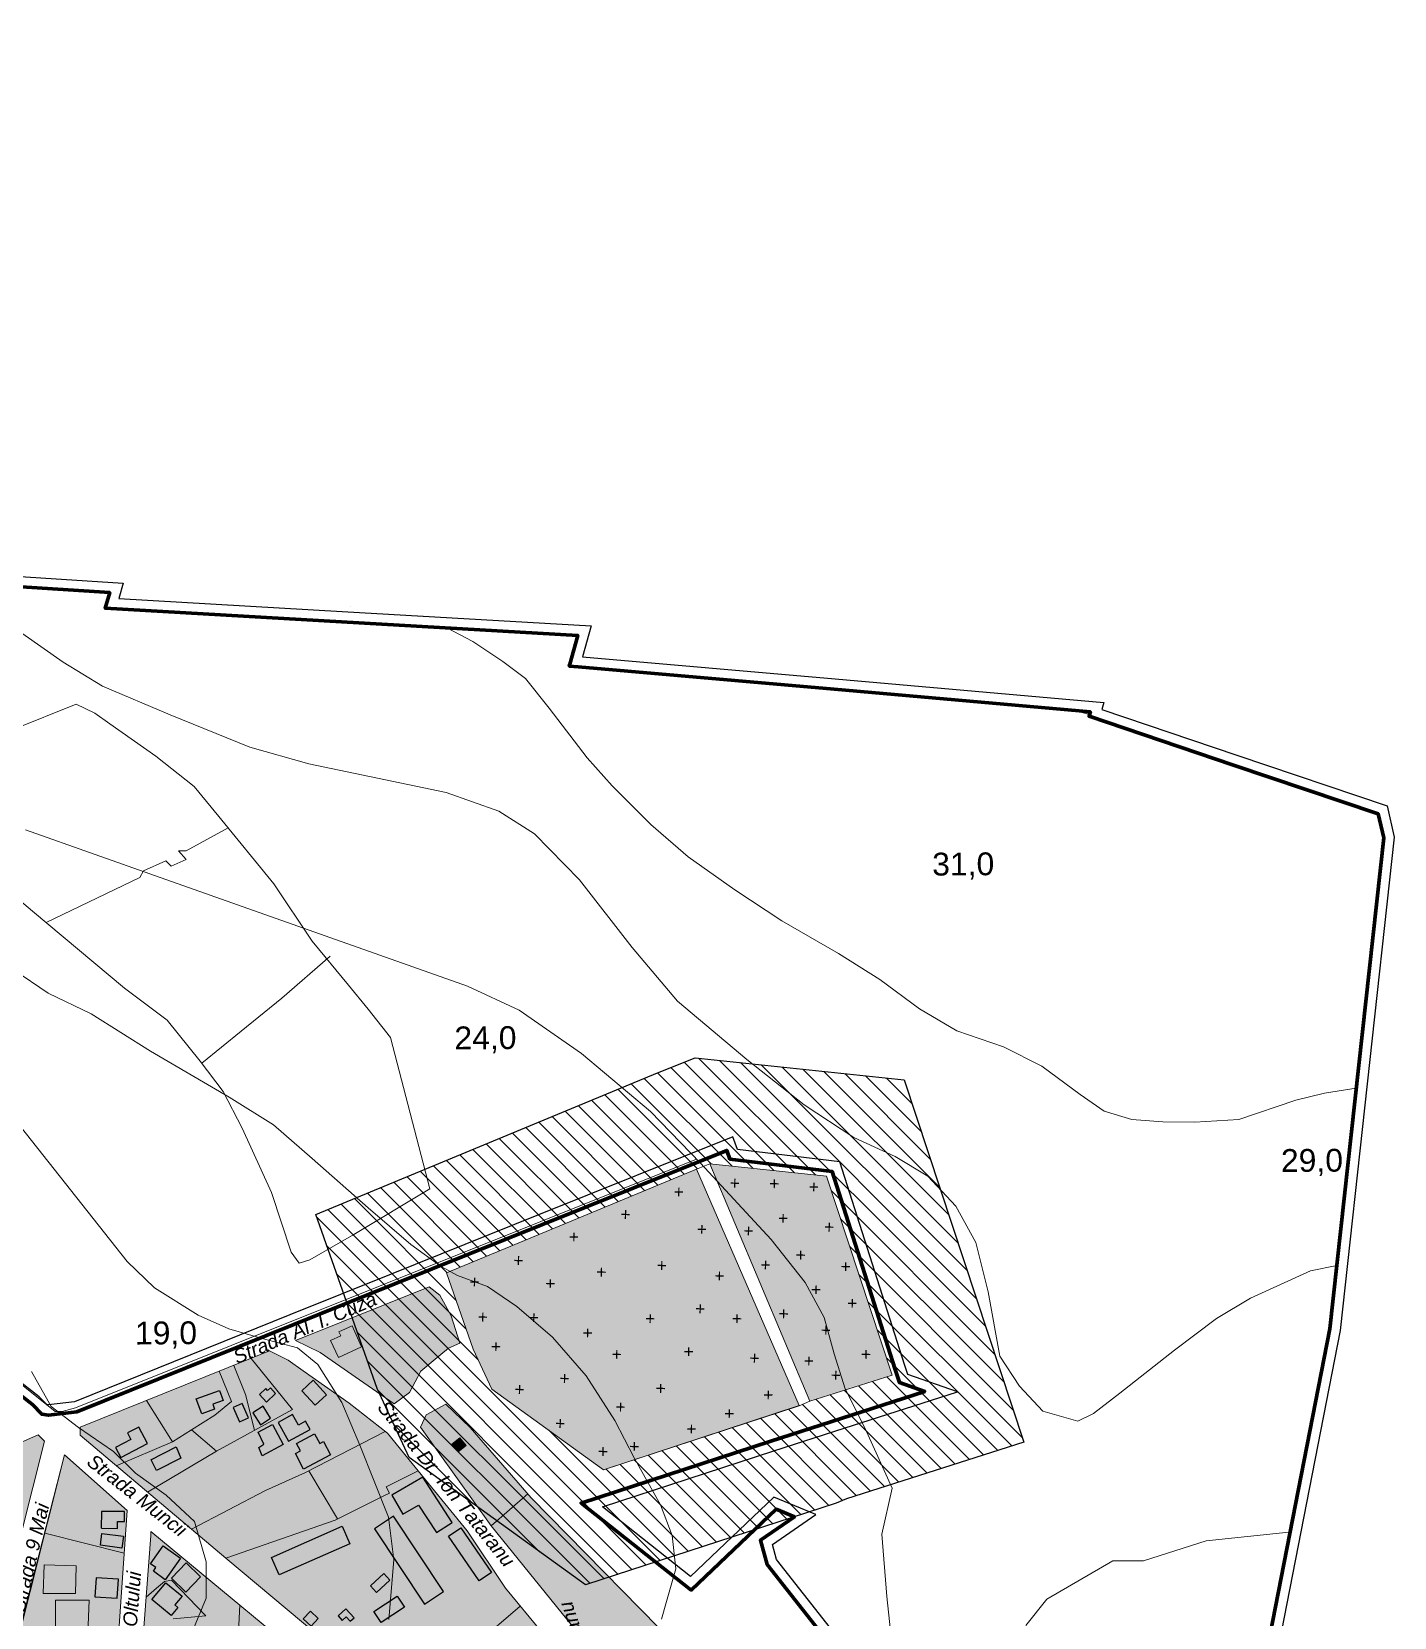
# Model space of a CAD drawing. Header units: metres. Extents: x 783184 to 1587399, y 282652 to 580595.
# Drawn here: x 788260 to 788916, y 291126 to 291889 of the extents above; entities that cross this region are included whole.
import ezdxf

# ---------------------------------------------------------------- set-up
doc = ezdxf.new("R2010")
doc.units = ezdxf.units.M
doc.header["$LTSCALE"] = 0.5
for name, color, linetype in [('cimitire', 42, 'CONTINUOUS'), ('cladiri', 18, 'CONTINUOUS'), ('curbe  de nivelI', 7, 'CONTINUOUS'), ('denumire strazi', 3, 'CONTINUOUS'), ('Legenda', 7, 'CONTINUOUS'), ('Limita intravilan existent', 1, 'CONTINUOUS'), ('Limita intravilan propus', 5, 'CONTINUOUS'), ('locuinte si functiuni complementare', 51, 'CONTINUOUS'), ('strazi', 7, 'CONTINUOUS'), ('zona unitati industriale depozite', 15, 'CONTINUOUS')]:
    doc.layers.add(name, color=color, linetype=linetype)
for name, color, linetype, lineweight in [('cote de nivel', 1, 'CONTINUOUS', 211), ('limita UAT', 92, 'CONTINUOUS', 0), ('Limite proprietati', 7, 'CONTINUOUS', 5)]:
    doc.layers.add(name, color=color, linetype=linetype, lineweight=lineweight)
doc.styles.add('arial', font='arial.ttf')
doc.styles.add('ARIAL_ITALIC', font='ariali.ttf')
doc.styles.get("Standard").update_dxf_attribs({"font": 'arial.ttf'})

msp = doc.modelspace()

# ---------------------------------------------------------------- hatches: boundary and pattern name
at = {"layer": 'cimitire', "linetype": 'ByBlock', "lineweight": 5, "true_color": 0xebb000}
h = msp.add_hatch(color=40, dxfattribs=at)
h.paths.add_polyline_path([(788579.76746, 291341.59751), (788459.295, 291291.62904), (788472.22472, 291254.79256), (788481.1345, 291235.63053), (788534.98061, 291196.72584), (788629.11454, 291227.69476)])
h.paths.add_polyline_path([(788642.34943, 291338.19558), (788586.13989, 291344.16048), (788634.34104, 291229.74935), (788673.98044, 291242.36538)])
at = {"layer": 'cladiri', "linetype": 'ByBlock', "lineweight": 5}
for points in [[(788413.81137, 291266.13498), (788407.4756, 291263.2435), (788408.36412, 291261.29658), (788403.49643, 291259.0751), (788407.24293, 291250.86579), (788418.4464, 291255.97874)], [(788340.83826, 291145.19513), (788333.89915, 291151.90573), (788326.83458, 291144.60059), (788333.77368, 291137.88999)]]:
    msp.add_hatch(color=256, dxfattribs=at).paths.add_polyline_path(points)
at = {"layer": 'cladiri', "lineweight": 30}
h = msp.add_hatch(color=0, dxfattribs=at)
h.paths.add_polyline_path([(788315.25257, 291209.44834), (788311.06541, 291217.36507), (788305.694, 291214.52413), (788307.32809, 291211.43454), (788299.91992, 291207.51636), (788302.47299, 291202.68922)])
h.paths.add_polyline_path([(788331.41206, 291202.34028), (788329.12219, 291207.81077), (788316.99152, 291201.65196), (788319.63562, 291196.40537)])
h.paths.add_polyline_path([(788338.81157, 291230.9327), (788341.43076, 291223.72298), (788347.64384, 291225.98011), (788346.7894, 291228.33208), (788351.73838, 291230.12998), (788349.97363, 291234.98771)])
h.paths.add_polyline_path([(788359.65285, 291219.81381), (788363.9358, 291221.74061), (788360.83059, 291228.643), (788356.54763, 291226.71621)])
h.paths.add_polyline_path([(788370.97879, 291227.3726), (788366.03703, 291224.2556), (788369.67623, 291218.48592), (788374.61799, 291221.60293)])
h.paths.add_polyline_path([(788373.13239, 291235.01611), (788372.35648, 291235.85966), (788369.21844, 291232.97327), (788372.54001, 291229.36211), (788377.02536, 291233.48778), (788374.4797, 291236.25538)])
h.paths.add_polyline_path([(788388.0136, 291218.25301), (788385.20577, 291223.35975), (788378.28331, 291219.5536), (788383.26296, 291210.49684), (788393.61834, 291216.19051), (788391.44652, 291220.14052)])
h.paths.add_polyline_path([(788371.3884, 291209.09368), (788368.96239, 291207.56295), (788370.59227, 291203.43011), (788380.70929, 291208.96611), (788375.44326, 291218.58978), (788368.57935, 291214.83387)])
h.paths.add_polyline_path([(788389.01308, 291205.84692), (788386.54616, 291204.54217), (788390.46288, 291197.13676), (788403.42871, 291203.99438), (788400.04848, 291210.38544), (788398.23207, 291209.42474), (788395.77598, 291214.06852), (788387.09347, 291209.47635)])
h.paths.add_polyline_path([(788412.82417, 291161.19329), (788409.12124, 291169.60075), (788374.95339, 291154.55209), (788378.65632, 291146.14463)])
h.paths.add_polyline_path([(788448.64894, 291131.988), (788457.90802, 291138.11989), (788433.84358, 291174.45691), (788424.5845, 291168.32502)])
h.paths.add_polyline_path([(788445.8708, 291179.80096), (788454.43966, 291166.52919), (788462.04414, 291171.439), (788447.95334, 291193.26335), (788432.99068, 291184.54527), (788438.31878, 291175.40074)])
h.paths.add_polyline_path([(788475.04425, 291143.2446), (788480.98167, 291147.30626), (788466.21744, 291168.88891), (788460.28002, 291164.82725)])
at = {"layer": 'cladiri', "linetype": 'ByBlock', "lineweight": 20}
for color, points in [(0, [(788395.17044, 291239.92157), (788389.67745, 291234.8805), (788396.08888, 291227.89429), (788401.58188, 291232.93536)]), (256, [(788465.79422, 291212.15073), (788461.91873, 291209.05251), (788464.87699, 291205.35211), (788468.75248, 291208.45033)])]:
    msp.add_hatch(color=color, dxfattribs=at).paths.add_polyline_path(points)
at = {"layer": 'cladiri', "lineweight": 30}
h = msp.add_hatch(color=0, dxfattribs=at)
h.paths.add_polyline_path([(788293.11459, 291176.64469), (788292.98512, 291168.61002), (788300.78787, 291168.48428), (788300.84367, 291171.94737), (788304.25322, 291171.94737), (788304.25322, 291176.64469)])
h.paths.add_polyline_path([(788293.36213, 291166.13508), (788292.61599, 291160.43179), (788303.01204, 291159.07172), (788303.75818, 291164.77501)])
h.paths.add_polyline_path([(788290.53798, 291144.67966), (788290.008, 291135.55519), (788300.75274, 291134.9311), (788301.28272, 291144.05558)])
h.paths.add_polyline_path([(788295.35325, 291049.05767), (788275.92287, 291050.30241), (788275.11346, 291037.66754), (788294.54383, 291036.4228)])
h.paths.add_polyline_path([(788275.12174, 291020.06308), (788262.89448, 291020.06308), (788261.72998, 290980.21749), (788273.66609, 290980.21749)])
h = msp.add_hatch(color=0, dxfattribs=at)
h.paths.add_polyline_path([(788331.27064, 291154.1648), (788322.91934, 291160.12424), (788316.8046, 291151.55531), (788319.39628, 291149.7059), (788318.13116, 291147.93302), (788323.89077, 291143.82299)])
h.paths.add_polyline_path([(788317.38249, 291134.25465), (788326.64345, 291126.60697), (788329.87961, 291130.52579), (788328.47117, 291131.68888), (788331.95973, 291135.91336), (788324.10721, 291142.39795)])
h.paths.add_polyline_path([(788319.25644, 291114.98097), (788329.4257, 291115.4572), (788329.18799, 291120.53321), (788319.01873, 291120.05699)])
h.paths.add_polyline_path([(788320.33213, 291086.74555), (788330.58888, 291086.74555), (788330.58888, 291090.07127), (788334.90752, 291090.07127), (788334.90752, 291100.94729), (788320.33213, 291100.58776)])
h.paths.add_polyline_path([(788324.98354, 291065.00933), (788327.89485, 291065.00933), (788327.89485, 291067.68365), (788334.89075, 291068.03093), (788334.62914, 291073.30098), (788316.5717, 291072.40458), (788316.5717, 291062.54424), (788324.98354, 291062.54424)])
h.paths.add_polyline_path([(788315.52206, 291039.17029), (788324.88026, 291039.17029), (788325.32879, 291049.34798), (788315.87519, 291049.66605)])
h.paths.add_polyline_path([(788323.18166, 291014.68463), (788311.11462, 291015.46871), (788310.45137, 291005.2613), (788322.51841, 291004.47722)])
h.paths.add_polyline_path([(788319.76049, 290985.96628), (788306.11358, 290986.51602), (788305.6215, 290974.30045), (788319.2684, 290973.75071)])
h.paths.add_polyline_path([(788335.61302, 291003.83274), (788328.22718, 291003.83274), (788327.83845, 290988.29865), (788335.61302, 290988.29865)])
h.paths.add_polyline_path([(788345.62277, 290979.34187), (788345.62277, 291006.5512), (788338.82002, 291006.5512), (788338.72275, 290979.34187)])
h.paths.add_polyline_path([(788354.7569, 290979.31968), (788354.56254, 290989.31974), (788346.98332, 290989.17243), (788347.17768, 290979.17237)])
h.paths.add_polyline_path([(788347.87053, 291014.45088), (788347.70531, 291012.09742), (788357.29125, 291011.42446), (788358.13467, 291023.43842), (788337.58083, 291024.88136), (788336.90264, 291015.22086)])
h.paths.add_polyline_path([(788417.68322, 290989.39052), (788425.33396, 290989.45769), (788425.33396, 291002.80853), (788421.08348, 291002.80853), (788421.08348, 290999.10245), (788417.59796, 290999.10245)])
h.paths.add_polyline_path([(788442.49818, 291029.24685), (788438.18843, 291040.91979), (788424.16243, 291035.74128), (788427.17667, 291027.5772), (788422.63786, 291026.60274), (788424.11496, 291019.72275), (788429.95243, 291021.57548), (788428.88859, 291024.92735)])
h.paths.add_polyline_path([(788424.15001, 291063.71313), (788426.48266, 291065.45167), (788422.39827, 291070.93181), (788413.917, 291064.61065), (788422.6852, 291052.84611), (788428.83382, 291057.42873)])
h.paths.add_polyline_path([(788401.08181, 291055.39075), (788409.60907, 291065.5521), (788396.14673, 291076.84951), (788387.19827, 291066.18625)])
h.paths.add_polyline_path([(788440.55138, 291015.7126), (788447.31557, 291017.96515), (788444.43917, 291026.60274), (788431.17543, 291022.18578), (788434.61494, 291011.85724), (788436.72633, 291012.56036), (788437.39597, 291010.54949), (788441.78412, 291012.01079)])
at = {"layer": 'cladiri', "linetype": 'ByBlock', "lineweight": 5}
h = msp.add_hatch(color=256, dxfattribs=at)
h.paths.add_polyline_path([(788281.02527, 291150.51255), (788265.4618, 291151.03799), (788264.99317, 291137.15708), (788280.57438, 291137.15708)])
h.paths.add_polyline_path([(788287.27319, 291133.9585), (788271.05537, 291133.9585), (788271.05537, 291118.60356), (788286.6069, 291117.95604)])
at = {"layer": 'cladiri', "lineweight": 30}
h = msp.add_hatch(color=0, dxfattribs=at)
h.paths.add_polyline_path([(788431.93929, 291143.63148), (788429.1101, 291146.76881), (788422.63846, 291140.93281), (788425.62177, 291137.62457)])
h.paths.add_polyline_path([(788435.60984, 291135.861), (788424.36925, 291128.49812), (788427.85543, 291123.17592), (788439.09602, 291130.5388)])
h.paths.add_polyline_path([(788418.18932, 291114.00056), (788415.59489, 291116.87249), (788411.27631, 291112.9712), (788413.87075, 291110.09927)])
h.paths.add_polyline_path([(788410.86177, 291129.81313), (788407.15848, 291126.42178), (788409.1411, 291124.25679), (788411.01413, 291125.97204), (788412.94712, 291123.86125), (788414.77739, 291125.53735)])
h.paths.add_polyline_path([(788393.74002, 291128.73957), (788390.26721, 291124.9737), (788394.09701, 291121.44194), (788397.56982, 291125.20781)])
at = {"layer": 'Legenda', "lineweight": 25}
h = msp.add_hatch(dxfattribs=at)
h.set_pattern_fill('ANSI31', color=16, scale=2, angle=90, style=0)
h.set_pattern_definition([(135, (-672.337, 0), (-4.49012806, -4.49012806), [])])
h.paths.add_polyline_path([(788679.71521, 291384.51111), (788579.03446, 291395.19525), (788560.86016, 291387.88559), (788396.45333, 291319.69443), (788425.85587, 291235.92722), (788441.28993, 291202.7336), (788526.32552, 291141.29399), (788646.9345, 291180.7146), (788651.90588, 291182.86839), (788737.30115, 291210.04715)])
h.paths.add_polyline_path([(788579.76746, 291341.59751), (788586.13989, 291344.16048), (788642.34943, 291338.19558), (788673.98044, 291242.36538), (788634.34104, 291229.74935), (788629.19104, 291227.51817), (788534.98061, 291196.72584), (788481.1345, 291235.63053), (788472.22472, 291254.79256), (788459.295, 291291.62904)], flags=16)
at = {"layer": 'locuinte si functiuni complementare', "linetype": 'ByBlock', "lineweight": 5}
for color, points in [(256, [(788461.61915, 291270.8961), (788456.17007, 291280.82309), (788450.89244, 291284.87887), (788386.52767, 291259.00236), (788398.47377, 291253.28374), (788417.38533, 291240.15452), (788434.16538, 291228.5051), (788441.42548, 291234.07024), (788446.87456, 291244.31746), (788453.9263, 291250.08151), (788460.35043, 291255.33255), (788465.78613, 291257.76689)]), (256, [(788500.12143, 291183.28312), (788470.64505, 291217.1543), (788459.05356, 291228.42466), (788449.49836, 291223.25908), (788446.83547, 291217.31085), (788480.76128, 291169.79295), (788535.62606, 291102.23158), (788544.56649, 291091.22219), (788552.25875, 291084.91212), (788569.32572, 291070.91186), (788587.79317, 291053.84344), (788597.4374, 291050.49131), (788607.08156, 291050.49131), (788617.8439, 291048.39622), (788626.22696, 291043.50422), (788636.57314, 291033.87021), (788655.0229, 291016.69042), (788662.57052, 291023.95343), (788663.8712, 291026.00484), (788609.9544, 291075.68234), (788585.0483, 291094.46625), (788561.36844, 291120.82662)]), (51, [(788237.83792, 291100.35309), (788265.72635, 291210.59077), (788262.63708, 291213.63005), (788209.00544, 291190.11922), (788180.31572, 291076.24808), (788162.23333, 290995.65279), (788136.84753, 290932.96788), (788138.55753, 290928.26888), (788184.65372, 290904.85845), (788189.20792, 290906.91916)]), (256, [(788420.88247, 291079.2071), (788409.25681, 291090.69386), (788316.92905, 291167.06903), (788316.89215, 291165.20671), (788302.14941, 290970.91337), (788303.21505, 290969.93755), (788310.12269, 290970.30454), (788352.61739, 290976.38358), (788427.42449, 290987.08505), (788459.47542, 290984.09128), (788460.60353, 290986.23261), (788460.60353, 290992.20579), (788458.79859, 291001.44729), (788456.54237, 291009.89987), (788444.66776, 291036.32773), (788436.30763, 291055.60168)])]:
    msp.add_hatch(color=color, dxfattribs=at).paths.add_polyline_path(points)
h = msp.add_hatch(color=256, dxfattribs=at)
h.paths.add_polyline_path([(788314.81059, 291230.17001), (788282.84212, 291217.31775), (788282.84212, 291213.42356), (788300.25779, 291198.733), (788327.30308, 291210.286)])
h.paths.add_polyline_path([(788347.67808, 291223.08695), (788355.73644, 291229.72745), (788349.8889, 291244.27251), (788314.81059, 291230.17001), (788327.30308, 291210.286), (788336.47439, 291216.04804)])
h.paths.add_polyline_path([(788336.47439, 291216.04804), (788327.30308, 291210.286), (788300.25779, 291198.733), (788315.36245, 291185.99184), (788348.56268, 291205.79312)])
h.paths.add_polyline_path([(788362.48227, 291232.99499), (788356.82699, 291247.06183), (788349.8889, 291244.27251), (788355.73644, 291229.72745), (788347.67808, 291223.08695), (788336.47439, 291216.04804), (788348.56268, 291205.79312), (788366.86775, 291215.82018)], flags=17)
h.paths.add_polyline_path([(788385.17283, 291225.84725), (788365.19605, 291250.42643), (788356.82699, 291247.06183), (788362.48227, 291232.99499), (788366.86775, 291215.82018)], flags=16)
h.paths.add_polyline_path([(788429.83687, 291215.19322), (788412.43172, 291228.8259), (788390.21892, 291244.49034), (788383.06752, 291249.5335), (788374.10591, 291254.00845), (788365.19605, 291250.42643), (788385.17283, 291225.84725), (788348.56268, 291205.79312), (788315.36245, 291185.99184), (788336.47376, 291168.18391), (788372.0582, 291186.73694), (788391.47289, 291195.4007)])
h.paths.add_polyline_path([(788393.02972, 291196.20389), (788391.47289, 291195.4007), (788372.0582, 291186.73694), (788336.47376, 291168.18391), (788353.05282, 291154.19905), (788405.71646, 291172.54973), (788406.81429, 291173.09485)])
h.paths.add_polyline_path([(788445.6822, 291196.26589), (788442.81096, 291199.78145), (788430.91073, 291214.35211), (788429.83687, 291215.19322), (788393.02972, 291196.20389), (788406.81429, 291173.09485), (788428.79053, 291184.00709), (788431.83158, 291185.51711), (788430.28951, 291188.6227)])
h = msp.add_hatch(color=256, dxfattribs=at)
h.paths.add_polyline_path([(788247.37554, 291010.44953), (788233.63572, 291042.47863), (788217.25282, 290977.45985), (788239.37993, 290978.71174)])
h.paths.add_polyline_path([(788259.39457, 291058.15834), (788237.73077, 291058.73065), (788233.63572, 291042.47863), (788247.37554, 291010.44953)])
h.paths.add_polyline_path([(788257.69929, 291088.16101), (788245.07035, 291087.85925), (788237.73077, 291058.73065), (788259.38572, 291058.31488)])
h.paths.add_polyline_path([(788273.64405, 291115.06352), (788252.79842, 291116.79334), (788245.07035, 291087.85925), (788275.24482, 291088.58025)])
h.paths.add_polyline_path([(788304.06004, 291156.5695), (788265.88179, 291166.18937), (788252.79842, 291116.79334), (788273.64405, 291115.06352), (788301.12766, 291114.10843)])
h.paths.add_polyline_path([(788305.47872, 291177.11219), (788275.38489, 291203.90423), (788265.88179, 291166.18937), (788304.06004, 291156.5695)])
h = msp.add_hatch(color=256, dxfattribs=at)
h.paths.add_polyline_path([(788478.05008, 291082.59437), (788460.87786, 291102.41202), (788453.49737, 291096.41922), (788434.55791, 291081.04078), (788444.93823, 291067.44737), (788451.52095, 291054.71898), (788486.0873, 291073.319)])
h.paths.add_polyline_path([(788508.1441, 291115.08244), (788505.26544, 291118.55333), (788494.81037, 291131.15938), (788473.17869, 291112.40003), (788460.87786, 291102.41202), (788478.05008, 291082.59437)])
h.paths.add_polyline_path([(788524.90391, 291094.20608), (788514.73849, 291107.13135), (788508.1441, 291115.08244), (788478.05008, 291082.59437), (788486.0873, 291073.319)])
at = {"layer": 'zona unitati industriale depozite', "linetype": 'ByBlock', "lineweight": 5}
msp.add_hatch(color=256, dxfattribs=at).paths.add_polyline_path([(788494.81037, 291131.15938), (788487.69019, 291139.74443), (788469.30043, 291167.3477), (788445.6822, 291196.26589), (788430.28951, 291188.6227), (788431.83158, 291185.51711), (788428.79053, 291184.00709), (788405.71646, 291172.54973), (788353.05282, 291154.19905), (788397.37087, 291117.18168), (788417.83311, 291101.77034), (788433.81932, 291082.008), (788434.55791, 291081.04078), (788453.49737, 291096.41922), (788473.17869, 291112.40003)])

# ---------------------------------------------------------------- linework, layer by layer
at = {"layer": 'cladiri', "linetype": 'ByBlock', "lineweight": 5}
for points in [[(788407.24293, 291250.86579), (788418.4464, 291255.97874), (788413.81137, 291266.13498), (788407.4756, 291263.2435), (788408.36412, 291261.29658), (788403.49643, 291259.0751), (788407.24293, 291250.86579)], [(788326.83458, 291144.60059), (788333.77368, 291137.88999), (788340.83826, 291145.19513), (788333.89915, 291151.90573), (788326.83458, 291144.60059)], [(788265.4618, 291151.03799), (788281.02527, 291150.51255), (788280.57438, 291137.15708), (788264.99317, 291137.15708), (788265.4618, 291151.03799)], [(788271.05537, 291118.60356), (788286.6069, 291117.95604), (788287.27319, 291133.9585), (788271.05537, 291133.9585), (788271.05537, 291118.60356)]]:
    msp.add_lwpolyline(points, dxfattribs=at)
at = {"layer": 'cladiri', "color": 0, "lineweight": 30}
for points in [[(788369.21844, 291232.97327), (788372.54001, 291229.36211), (788377.02536, 291233.48778), (788374.4797, 291236.25538), (788373.13239, 291235.01611), (788372.35648, 291235.85966), (788369.21844, 291232.97327)], [(788338.81157, 291230.9327), (788349.97363, 291234.98771), (788351.73838, 291230.12998), (788346.7894, 291228.33208), (788347.64384, 291225.98011), (788341.43076, 291223.72298), (788338.81157, 291230.9327)], [(788356.54763, 291226.71621), (788359.65285, 291219.81381), (788363.9358, 291221.74061), (788360.83059, 291228.643), (788356.54763, 291226.71621)], [(788366.03703, 291224.2556), (788369.67623, 291218.48592), (788374.61799, 291221.60293), (788370.97879, 291227.3726), (788366.03703, 291224.2556)], [(788378.28331, 291219.5536), (788383.26296, 291210.49684), (788393.61834, 291216.19051), (788391.44652, 291220.14052), (788388.0136, 291218.25301), (788385.20577, 291223.35975), (788378.28331, 291219.5536)], [(788302.47299, 291202.68922), (788315.25257, 291209.44834), (788311.06541, 291217.36507), (788305.694, 291214.52413), (788307.32809, 291211.43454), (788299.91992, 291207.51636), (788302.47299, 291202.68922)], [(788375.47426, 291218.53313), (788380.70929, 291208.96611), (788370.59227, 291203.43011), (788368.96239, 291207.56295), (788371.3884, 291209.09368), (788368.57935, 291214.83387), (788375.44326, 291218.58978)], [(788387.09347, 291209.47635), (788395.77598, 291214.06852), (788398.23207, 291209.42474), (788400.04848, 291210.38544), (788403.42871, 291203.99438), (788390.46288, 291197.13676), (788386.54616, 291204.54217), (788389.01308, 291205.84692), (788387.09347, 291209.47635)], [(788316.97592, 291201.64404), (788329.12219, 291207.81077), (788331.41206, 291202.34028), (788319.63562, 291196.40537), (788316.99551, 291201.64404)], [(788432.99068, 291184.54527), (788438.31878, 291175.40074), (788445.8708, 291179.80096), (788454.43966, 291166.52919), (788462.04414, 291171.439), (788447.95334, 291193.26335), (788432.99068, 291184.54527)], [(788293.11459, 291168.60793), (788300.78787, 291168.48428), (788300.84367, 291171.94737), (788304.25322, 291171.94737), (788304.25322, 291176.64469), (788293.11459, 291176.64469), (788292.98512, 291168.61002)], [(788424.5845, 291168.32502), (788448.64894, 291131.988), (788457.90802, 291138.11989), (788433.84358, 291174.45691), (788424.5845, 291168.32502)], [(788374.95339, 291154.55209), (788409.12124, 291169.60075), (788412.82417, 291161.19329), (788378.65632, 291146.14463), (788374.95339, 291154.55209)], [(788466.21744, 291168.88891), (788480.98167, 291147.30626), (788475.04425, 291143.2446), (788460.28002, 291164.82725), (788466.21744, 291168.88891)], [(788293.36213, 291166.13508), (788303.75818, 291164.77501), (788303.01204, 291159.07172), (788292.61599, 291160.43179), (788293.36213, 291166.13508)], [(788322.91934, 291160.12424), (788331.27064, 291154.1648), (788323.89077, 291143.82299), (788318.13116, 291147.93302), (788319.39628, 291149.7059), (788316.8046, 291151.55531), (788322.91934, 291160.12424)], [(788290.008, 291135.55519), (788300.75274, 291134.9311), (788301.28272, 291144.05558), (788290.53798, 291144.67966), (788290.008, 291135.55519)], [(788422.63846, 291140.93281), (788429.1101, 291146.76881), (788431.93929, 291143.63148), (788425.62177, 291137.62457), (788422.63846, 291140.93281)], [(788317.38249, 291134.25465), (788324.10721, 291142.39795), (788331.95973, 291135.91336), (788328.47117, 291131.68888), (788329.87961, 291130.52579), (788326.64345, 291126.60697), (788317.38249, 291134.25465)], [(788390.26721, 291124.9737), (788394.09701, 291121.44194), (788397.56982, 291125.20781), (788393.74002, 291128.73957), (788390.26721, 291124.9737)], [(788409.1411, 291124.25679), (788411.01413, 291125.97204), (788412.94712, 291123.86125), (788414.77739, 291125.53735), (788410.86177, 291129.81313), (788407.15848, 291126.42178), (788409.1411, 291124.25679)], [(788424.36925, 291128.49812), (788435.60984, 291135.861), (788439.09602, 291130.5388), (788427.85543, 291123.17592), (788424.36925, 291128.49812)]]:
    msp.add_lwpolyline(points, dxfattribs=at)
at = {"layer": 'cladiri', "color": 0, "linetype": 'ByBlock', "lineweight": 20}
msp.add_lwpolyline([(788389.67745, 291234.8805), (788395.17044, 291239.92157), (788401.58188, 291232.93536), (788396.08888, 291227.89429), (788389.67745, 291234.8805)], dxfattribs=at)
at = {"layer": 'cladiri', "linetype": 'ByBlock', "lineweight": 20}
msp.add_lwpolyline([(788461.91873, 291209.05251), (788465.79422, 291212.15073), (788468.75248, 291208.45033), (788464.87699, 291205.35211), (788461.91873, 291209.05251)], dxfattribs=at)
at = {"layer": 'curbe  de nivelI', "color": 21, "lineweight": 5}
for points in [[(788413.16316, 291612.40288), (788413.29293, 291612.38268)], [(788245.58532, 291606.13011), (788274.68374, 291585.6673), (788293.66471, 291574.16978), (788326.16237, 291560.37274), (788364.55617, 291544.77447), (788393.02759, 291536.72618), (788426.10044, 291529.82766), (788459.17329, 291522.92915), (788484.48123, 291514.01858), (788501.73659, 291503.09594), (788523.30586, 291480.96323), (788548.72849, 291448.35681), (788570.58533, 291422.4874), (788603.9458, 291394.31844), (788631.55442, 291372.47316), (788655.51042, 291356.85178), (788675.35414, 291347.65379), (788691.17156, 291338.16831), (788704.68831, 291323.79643), (788714.17877, 291306.26269), (788720.21818, 291282.40536), (788725.74112, 291251.48488), (788735.23157, 291237.11297), (788746.44758, 291225.04059), (788763.41544, 291220.15415), (788770.89278, 291223.89082), (788783.54672, 291233.66373), (788810.00503, 291254.35928), (788830.13631, 291269.59347), (788846.52893, 291279.36638), (788875.44495, 291292.66631), (788888.10057, 291295.1961)], [(788459.4466, 291602.20738), (788472.01356, 291595.68511), (788486.47189, 291586.05129), (788497.40838, 291577.8996), (788508.71556, 291563.63414), (788527.10628, 291539.6618), (788539.15491, 291526.13739), (788557.69129, 291507.61084), (788575.67154, 291492.04851), (788598.10052, 291476.11565), (788620.81379, 291461.20294), (788648.0622, 291445.45535), (788668.08153, 291432.85727), (788687.17398, 291418.77707), (788705.15422, 291408.21695), (788727.58327, 291400.43578), (788746.03294, 291391.10216), (788764.56932, 291377.57778), (788776.06188, 291369.4261), (788789.40808, 291365.53553), (788804.23717, 291364.42393), (788819.8077, 291364.23866), (788840.93917, 291365.53553), (788868.3071, 291374.77132), (788882.20937, 291378.1061), (788897.47554, 291380.49432)], [(788769.04442, 291560.55875), (788761.60477, 291562.47765)], [(788673.15374, 291119.14207), (788671.36131, 291135.77736), (788668.97655, 291165.83855), (788673.88881, 291187.93189), (788660.7895, 291216.98059), (788651.37438, 291235.80085), (788646.05283, 291252.57542), (788641.14057, 291270.16828), (788632.13484, 291286.94289), (788615.67262, 291307.62399), (788581.69635, 291344.44625), (788557.5445, 291369.40354), (788524.38697, 291397.22482), (788494.31909, 291418.20095), (788469.34862, 291429.65678), (788290.05217, 291493.0729), (788256.50091, 291504.93979)], [(788250.9071, 291437.61601), (788267.53523, 291426.26623), (788288.21901, 291416.33517), (788316.72938, 291398.39365), (788354.64964, 291376.30213), (788375.94171, 291362.92557), (788394.59761, 291346.71162), (788421.61866, 291322.92262), (788442.09967, 291305.28992), (788456.69991, 291294.75083), (788464.60845, 291290.292), (788479.00593, 291285.02246), (788493.26454, 291275.43721), (788510.2982, 291260.64194), (788526.52074, 291241.99587), (788540.32695, 291220.44703), (788549.6549, 291202.61165), (788562.33873, 291179.91613), (788568.04032, 291165.09983), (788569.75081, 291149.14381), (788565.29928, 291133.33269)], [(788136.01233, 291404.74755), (788154.88171, 291412.34368), (788172.04756, 291415.61788), (788187.64103, 291415.094), (788205.33103, 291408.93853), (788217.64852, 291401.47335), (788229.04878, 291391.91266), (788248.49417, 291369.21318), (788305.52391, 291297.02651), (788318.6683, 291284.41457), (788339.69931, 291271.27712), (788354.42103, 291264.70842), (788370.45712, 291259.97894), (788387.54485, 291255.51221), (788397.34395, 291247.54968), (788408.911, 291229.15727), (788417.58629, 291208.66288), (788431.35737, 291173.98726), (788433.99439, 291153.42927), (788431.53501, 291124.75096)], [(788334.76781, 291113.64182), (788343.53659, 291134.96789), (788343.53659, 291152.375), (788338.00639, 291171.87872), (788324.29378, 291184.52981), (788309.52644, 291195.07236), (788298.97828, 291205.61491), (788282.10129, 291217.21173), (788268.91611, 291227.22716), (788259.4228, 291244.09527)], [(788865.61048, 291166.73887), (788864.92513, 291166.72706), (788825.2256, 291162.49468), (788795.05398, 291152.97186), (788780.23287, 291152.97186), (788748.50459, 291134.48221), (788738.33658, 291121.71022)], [(788562.88438, 291124.88506), (788565.29928, 291133.33269)]]:
    msp.add_lwpolyline(points, dxfattribs=at)
at = {"layer": 'Legenda', "color": 16, "lineweight": 30}
msp.add_lwpolyline([(788396.45333, 291319.69443), (788560.86016, 291387.88559), (788579.03446, 291395.19525), (788679.71521, 291384.51111), (788737.30115, 291210.04715), (788651.90588, 291182.86839), (788646.9345, 291180.7146), (788526.32552, 291141.29399), (788441.28993, 291202.7336), (788425.85587, 291235.92722)], close=True, dxfattribs=at)
at = {"layer": 'Legenda', "lineweight": 20}
msp.add_lwpolyline([(788459.295, 291291.62904), (788579.76746, 291341.59751), (788586.13989, 291344.16048), (788642.34943, 291338.19558), (788673.98044, 291242.36538), (788634.34104, 291229.74935), (788629.19104, 291227.51817), (788534.98061, 291196.72584), (788481.1345, 291235.63053), (788472.22472, 291254.79256), (788459.295, 291291.62904)], dxfattribs=at)
at = {"layer": 'Limita intravilan existent', "color": 0, "lineweight": 50}
msp.add_lwpolyline([(788640.406, 291117.348), (788613.683, 291151.215), (788610.509, 291162.857), (788626.869, 291174.121), (788618.048, 291177.79), (788577.157, 291138.841), (788524.107, 291180.728), (788615.474, 291210.596), (788649.366, 291221.531), (788689.674, 291234.536), (788677.43, 291238.783), (788675.276, 291245.531), (788644.981, 291340.449), (788595.823, 291346.408), (788594.312, 291350.56), (788505.549, 291314.929), (788434.494, 291286.321), (788385.801, 291266.706), (788281.306, 291224.612), (788267.563, 291223.045), (788264.38, 291223.53), (788259.85, 291228.16), (788225.26, 291255.11)], dxfattribs=at)
at = {"layer": 'Limita intravilan propus', "color": 0, "lineweight": 50}
msp.add_lwpolyline([(788640.406, 291117.348), (788613.683, 291151.215), (788610.509, 291162.857), (788626.869, 291174.121), (788618.048, 291177.79), (788577.157, 291138.841), (788524.107, 291180.728), (788615.474, 291210.596), (788649.366, 291221.531), (788689.674, 291234.536), (788677.43, 291238.783), (788675.276, 291245.531), (788644.981, 291340.449), (788595.823, 291346.408), (788594.312, 291350.56), (788505.549, 291314.929), (788434.494, 291286.321), (788385.801, 291266.706), (788281.306, 291224.612), (788267.563, 291223.045), (788264.38, 291223.53), (788259.85, 291228.16), (788225.26, 291255.11)], dxfattribs=at)
at = {"layer": 'Limita intravilan propus', "color": 1, "lineweight": 211}
msp.add_lwpolyline([(788640.406, 291117.348), (788613.683, 291151.215), (788610.509, 291162.857), (788626.869, 291174.121), (788618.048, 291177.79), (788577.157, 291138.841), (788524.107, 291180.728), (788615.474, 291210.596), (788649.366, 291221.531), (788689.674, 291234.536), (788677.43, 291238.783), (788675.276, 291245.531), (788644.981, 291340.449), (788595.823, 291346.408), (788594.312, 291350.56), (788505.549, 291314.929), (788434.494, 291286.321), (788385.801, 291266.706), (788281.306, 291224.612), (788267.563, 291223.045), (788264.38, 291223.53), (788259.85, 291228.16), (788225.26, 291255.11)], dxfattribs=at)
msp.add_lwpolyline([(788640.406, 291117.348), (788613.683, 291151.215), (788610.509, 291162.857), (788626.869, 291174.121), (788618.048, 291177.79), (788577.157, 291138.841), (788524.107, 291180.728), (788615.474, 291210.596), (788649.366, 291221.531), (788689.674, 291234.536), (788677.43, 291238.783), (788675.276, 291245.531), (788644.981, 291340.449), (788595.823, 291346.408), (788594.312, 291350.56), (788505.549, 291314.929), (788434.494, 291286.321), (788385.801, 291266.706), (788281.306, 291224.612), (788267.563, 291223.045), (788264.38, 291223.53), (788259.85, 291228.16), (788225.26, 291255.11)], dxfattribs=at)
at = {"layer": 'Limita intravilan propus', "color": 0, "lineweight": 25}
msp.add_lwpolyline([(788644.22577, 291120.57884), (788618.23906, 291153.51272), (788616.26589, 291160.75016), (788637.26857, 291175.21068), (788616.95923, 291183.65813), (788576.85018, 291145.45395), (788534.52466, 291178.87316), (788617.01845, 291205.8405), (788650.90128, 291216.77254), (788705.42602, 291234.36444), (788681.43239, 291242.68696), (788680.03922, 291247.05145), (788648.7685, 291345.02648), (788599.47185, 291351.00228), (788597.24378, 291357.12467), (788503.68398, 291319.56815), (788432.62658, 291290.95918), (788383.93274, 291271.34384), (788280.06628, 291229.50304), (788267.65802, 291228.08823), (788266.78522, 291228.22122), (788263.18853, 291231.89731), (788228.31952, 291259.06469)], dxfattribs=at)
msp.add_lwpolyline([(788644.22577, 291120.57884), (788618.23906, 291153.51272), (788616.26589, 291160.75016), (788637.26857, 291175.21068), (788616.95923, 291183.65813), (788576.85018, 291145.45395), (788534.52466, 291178.87316), (788617.01845, 291205.8405), (788650.90128, 291216.77254), (788705.42602, 291234.36444), (788681.43239, 291242.68696), (788680.03922, 291247.05145), (788648.7685, 291345.02648), (788599.47185, 291351.00228), (788597.24378, 291357.12467), (788503.68398, 291319.56815), (788432.62658, 291290.95918), (788383.93274, 291271.34384), (788280.06628, 291229.50304), (788267.65802, 291228.08823), (788266.78522, 291228.22122), (788263.18853, 291231.89731), (788228.31952, 291259.06469)], dxfattribs=at)
at = {"layer": 'limita UAT', "color": 0, "linetype": 'Continuous', "lineweight": 25, "flags": 128}
msp.add_lwpolyline([(787751.80111, 291889.33961), (788105.02211, 291873.70411), (788131.1285, 291872.54843), (788087.82677, 291750.06675), (788048.97921, 291640.18397), (788113.69392, 291636.05822), (788172.07362, 291632.33637), (788303.62805, 291623.82514), (788301.48528, 291616.32891), (788409.01548, 291610.1252), (788528.96725, 291603.20486), (788524.8429, 291588.32554), (788646.47467, 291577.62526), (788775.94397, 291566.2355), (788774.95227, 291562.89278), (788840.02226, 291540.90308), (788912.29544, 291516.47914), (788915.79306, 291501.38984), (788889.68724, 291263.86604), (788837.01915, 290994.37611)], dxfattribs=at)
at = {"layer": 'limita UAT', "color": 40, "linetype": 'Continuous', "lineweight": 211, "flags": 128}
msp.add_lwpolyline([(787751.58, 291884.3445), (788104.801, 291868.709), (788124.1648, 291867.8518), (788083.1127, 291751.73335), (788042.0606, 291635.6149), (788113.3758, 291631.06835), (788171.7555, 291627.3465), (788297.116, 291619.236), (788294.961, 291611.697), (788408.7275, 291605.1335), (788522.494, 291598.57), (788518.6456, 291584.6862), (788518.4197, 291583.8713), (788522.663, 291583.498), (788646.0365, 291572.6445), (788769.41, 291561.791), (788768.789, 291559.6978), (788838.4215, 291536.16625), (788908.054, 291512.6347), (788910.73, 291501.09), (788884.74, 291264.62), (788832.41, 290996.86)], dxfattribs=at)
at = {"layer": 'Limite proprietati', "color": 0, "lineweight": 5}
for p, q in [((788333.92182, 291494.89015), (788354.15254, 291505.8643)), ((788324.13125, 291490.0695), (788313.3699, 291485.18271)), ((788326.77267, 291487.52837), (788324.13125, 291490.0695)), ((788333.91431, 291490.65591), (788326.77267, 291487.52837)), ((788330.30211, 291494.89015), (788333.92182, 291494.89015)), ((788330.30211, 291494.89015), (788333.91431, 291490.65591)), ((788311.60894, 291481.95742), (788266.48805, 291460.27066)), ((788313.3699, 291485.18271), (788311.60894, 291481.95742)), ((788403.25862, 291444.07228), (788380.05521, 291423.9499)), ((788380.05521, 291423.9499), (788360.37389, 291407.96909)), ((788360.37389, 291407.96909), (788341.43443, 291392.59065)), ((788355.73644, 291229.72745), (788349.8889, 291244.27251)), ((788362.48227, 291232.99499), (788356.82699, 291247.06183)), ((788385.17283, 291225.84725), (788365.19605, 291250.42643)), ((788327.30308, 291210.286), (788314.81059, 291230.17001)), ((788347.67808, 291223.08695), (788355.73644, 291229.72745)), ((788366.86775, 291215.82018), (788362.48227, 291232.99499)), ((788336.47439, 291216.04804), (788347.67808, 291223.08695)), ((788348.56268, 291205.79312), (788385.17283, 291225.84725)), ((788327.30308, 291210.286), (788336.47439, 291216.04804)), ((788336.47439, 291216.04804), (788348.56268, 291205.79312)), ((788391.47289, 291195.4007), (788429.83687, 291215.19322)), ((788300.25779, 291198.733), (788327.30308, 291210.286)), ((788348.56268, 291205.79312), (788315.36245, 291185.99184)), ((788372.0582, 291186.73694), (788391.47289, 291195.4007)), ((788406.81429, 291173.09485), (788393.02972, 291196.20389)), ((788336.47376, 291168.18391), (788372.0582, 291186.73694)), ((788314.63209, 291135.42158), (788319.71506, 291139.74171)), ((788319.71506, 291139.74171), (788323.42832, 291142.99218)), ((788323.42832, 291142.99218), (788326.79103, 291143.57139)), ((788326.79103, 291143.57139), (788343.42203, 291126.49761)), ((788358.56162, 291108.78506), (788359.73519, 291131.65903)), ((788494.81037, 291131.15938), (788473.17869, 291112.40003)), ((788343.42203, 291126.49761), (788327.71386, 291125.01714))]:
    msp.add_line(p, q, dxfattribs=at)
at = {"layer": 'Limite proprietati', "color": 0, "linetype": 'ByBlock', "lineweight": 5}
for points in [[(788586.13989, 291344.16048), (788634.34104, 291229.74935), (788673.98044, 291242.36538), (788642.34943, 291338.19558), (788586.13989, 291344.16048)], [(788459.295, 291291.62904), (788579.76746, 291341.59751), (788629.11454, 291227.69476), (788534.98061, 291196.72584), (788481.1345, 291235.63053), (788472.22472, 291254.79256), (788459.295, 291291.62904)], [(788353.05282, 291154.19905), (788405.71646, 291172.54973), (788428.79053, 291184.00709), (788431.83158, 291185.51711), (788430.28951, 291188.6227), (788445.6822, 291196.26589)]]:
    msp.add_lwpolyline(points, dxfattribs=at)
at = {"layer": 'Limite proprietati', "linetype": 'ByBlock', "lineweight": 5}
for points in [[(788480.76128, 291169.79295), (788498.45851, 291185.19397)], [(788304.06004, 291156.5695), (788265.88179, 291166.18937)]]:
    msp.add_lwpolyline(points, dxfattribs=at)
at = {"layer": 'strazi', "color": 0, "lineweight": 20}
for points in [[(788189.71864, 291524.97343), (788259.92934, 291465.74892), (788304.2474, 291428.73156), (788324.70963, 291413.32022), (788340.69584, 291393.55787), (788351.81476, 291378.99724), (788360.92748, 291361.37682), (788375.03745, 291330.24742), (788384.48515, 291301.5825), (788388.27244, 291296.32543), (788393.46392, 291297.88137), (788414.74891, 291310.06949), (788451.34872, 291332.11184), (788432.39477, 291404.97483), (788421.61501, 291418.68123), (788412.14197, 291430.10321), (788394.56672, 291451.29431), (788376.17695, 291478.89757), (788349.68748, 291511.33133), (788337.78725, 291525.90198), (788319.30824, 291540.37578), (788297.09544, 291556.04021), (788289.94404, 291561.08337), (788280.98243, 291565.55833), (788189.71864, 291528.86763)], [(788275.38489, 291203.90423), (788217.25929, 290973.22184)], [(788316.92905, 291167.06903), (788409.25681, 291090.69386), (788420.88247, 291079.2071), (788436.30763, 291055.60168), (788444.66776, 291036.32773), (788456.54237, 291009.89987), (788458.79859, 291001.44729), (788460.60353, 290992.20579), (788460.60353, 290986.23261), (788459.47542, 290984.09128), (788427.42449, 290987.08505), (788352.61739, 290976.38358), (788310.12269, 290970.30454), (788303.21505, 290969.93755), (788302.14941, 290970.91337), (788316.89215, 291165.20671), (788316.92905, 291167.06903)]]:
    msp.add_lwpolyline(points, dxfattribs=at)
at = {"layer": 'strazi', "color": 0, "linetype": 'ByBlock', "lineweight": 20}
for points in [[(788000.62247, 291510.92586), (787998.51663, 291502.22445), (787998.34384, 291483.12405), (788001.25111, 291469.67689), (788010.30894, 291443.95947), (788022.18777, 291425.88416), (788026.88632, 291421.98026), (788080.71368, 291377.25659), (788270.78101, 291224.89789), (788274.17222, 291224.89789), (788280.56294, 291226.58436), (788579.78347, 291346.34676)], [(788138.55753, 290928.26888), (788184.65372, 290904.85845), (788189.20792, 290906.91916), (788237.83792, 291100.35309), (788265.72635, 291210.59077), (788262.63708, 291213.63005), (788209.00544, 291190.11922), (788180.31572, 291076.24808), (788162.23333, 290995.65279), (788136.84753, 290932.96788), (788138.55753, 290928.26888)]]:
    msp.add_lwpolyline(points, dxfattribs=at)
at = {"layer": 'strazi', "color": 0, "lineweight": 20}
for points in [[(788450.89244, 291284.87887), (788386.52767, 291259.00236), (788398.47377, 291253.28374), (788417.38533, 291240.15452), (788434.16538, 291228.5051), (788441.42548, 291234.07024), (788446.87456, 291244.31746), (788453.9263, 291250.08151), (788460.35043, 291255.33255), (788465.78613, 291257.76689), (788461.61915, 291270.8961), (788456.17007, 291280.82309), (788450.89244, 291284.87887)], [(788524.90391, 291094.20608), (788514.73849, 291107.13135), (788505.26544, 291118.55333), (788487.69019, 291139.74443), (788469.30043, 291167.3477), (788442.81096, 291199.78145), (788430.91073, 291214.35211), (788412.43172, 291228.8259), (788390.21892, 291244.49034), (788383.06752, 291249.5335), (788374.10591, 291254.00845), (788282.84212, 291217.31775), (788282.84212, 291213.42356), (788353.05282, 291154.19905), (788397.37087, 291117.18168), (788417.83311, 291101.77034), (788433.81932, 291082.008), (788444.93823, 291067.44737), (788451.52095, 291054.71898)], [(788217.25282, 290977.45985), (788275.38489, 291203.90423), (788305.47872, 291177.11219), (788296.84785, 291052.13633), (788294.39134, 291016.56586), (788292.36787, 290978.30023), (788292.36787, 290978.30023), (788292.36787, 290978.30023), (788292.36787, 290978.30023), (788292.36787, 290978.30023), (788262.31425, 290979.83082), (788255.91571, 290979.52223)]]:
    msp.add_lwpolyline(points, close=True, dxfattribs=at)
at = {"layer": 'strazi', "linetype": 'ByBlock', "lineweight": 20}
msp.add_lwpolyline([(788662.57052, 291023.95343), (788655.0229, 291016.69042), (788636.57314, 291033.87021), (788626.22696, 291043.50422), (788617.8439, 291048.39622), (788607.08156, 291050.49131), (788597.4374, 291050.49131), (788587.79317, 291053.84344), (788569.32572, 291070.91186), (788552.25875, 291084.91212), (788544.56649, 291091.22219), (788535.62606, 291102.23158), (788480.76128, 291169.79295), (788446.83547, 291217.31085), (788449.49836, 291223.25908), (788459.05356, 291228.42466), (788470.64505, 291217.1543), (788500.12143, 291183.28312), (788561.36844, 291120.82662), (788585.0483, 291094.46625), (788609.9544, 291075.68234), (788663.8712, 291026.00484), (788662.57052, 291023.95343)], dxfattribs=at)

# ---------------------------------------------------------------- texts
at = {"layer": 'cladiri', "color": 0, "lineweight": 30}
for p in [(788595.62976, 291331.96487), (788614.66923, 291331.70062), (788633.70864, 291330.1151), (788568.65727, 291327.73684), (788543.00695, 291316.90253), (788618.90023, 291315.05277), (788579.7636, 291309.76771), (788602.24067, 291308.97497), (788641.11288, 291310.82473), (788518.14989, 291306.0682), (788491.44183, 291294.70538), (788560.4597, 291292.32711), (788610.43824, 291292.59136), (788627.36215, 291297.34789), (788649.04596, 291291.79859), (788470.28685, 291284.39954), (788531.37172, 291289.15607), (788588.22559, 291287.30633), (788506.77915, 291283.6068), (788634.76639, 291280.70004), (788578.97027, 291271.45122), (788619.16465, 291269.07296), (788652.21921, 291274.09374), (788474.25343, 291267.48744), (788498.846, 291267.22319), (788554.90654, 291266.69467), (788596.68751, 291266.69467), (788639.52622, 291261.14539), (788524.76081, 291259.82412), (788480.59992, 291253.21785), (788538.77596, 291249.51831), (788573.41711, 291250.83959), (788605.1495, 291247.66855), (788631.32872, 291246.3473), (788658.83012, 291249.51831), (788644.28613, 291239.47676), (788491.97067, 291232.60618), (788513.65448, 291237.89124), (788559.93086, 291233.13471), (788540.62697, 291224.15015), (788611.76041, 291229.96367), (788511.53898, 291216.22258), (788592.98542, 291220.97911), (788574.73928, 291213.58006), (788532.16505, 291202.74573), (788547.23788, 291205.124)]:
    msp.add_text('+', height=6, rotation=358.42, dxfattribs=at).set_placement(p)
at = {"layer": 'cote de nivel', "color": 32, "lineweight": 30, "style": 'arial'}
for s, p in [('31,0', (788693.255, 291482.94041)), ('24,0', (788463.14883, 291399.24898)), ('29,0', (788861.22906, 291340.19209)), ('19,0', (788309.29723, 291257.10232))]:
    msp.add_text(s, height=11, rotation=0.34675574, dxfattribs=at).set_placement(p)
at = {"layer": 'denumire strazi', "color": 0, "lineweight": 30, "style": 'ARIAL_ITALIC'}
for s, rotation, p in [('Strada Al. I. Cuza', 23.06688628, (788358.40751, 291247.59012)), ('Strada Dr. Ion Tataranu', 308.67768331, (788425.67149, 291226.62552)), ('Strada Muncii', 322.02067637, (788285.53951, 291199.56928)), ('Strada 9 Mai', 76.94907537, (788255.99092, 291127.69466)), ('Strada Oltului', 85.49030855, (788307.75943, 291090.63172)), ('Strada Dr. Ion Tataranu', 108.56542714, (788551.02974, 291040.15048))]:
    msp.add_text(s, height=6.75, rotation=rotation, dxfattribs=at).set_placement(p)

doc.saveas('drawing.dxf')
